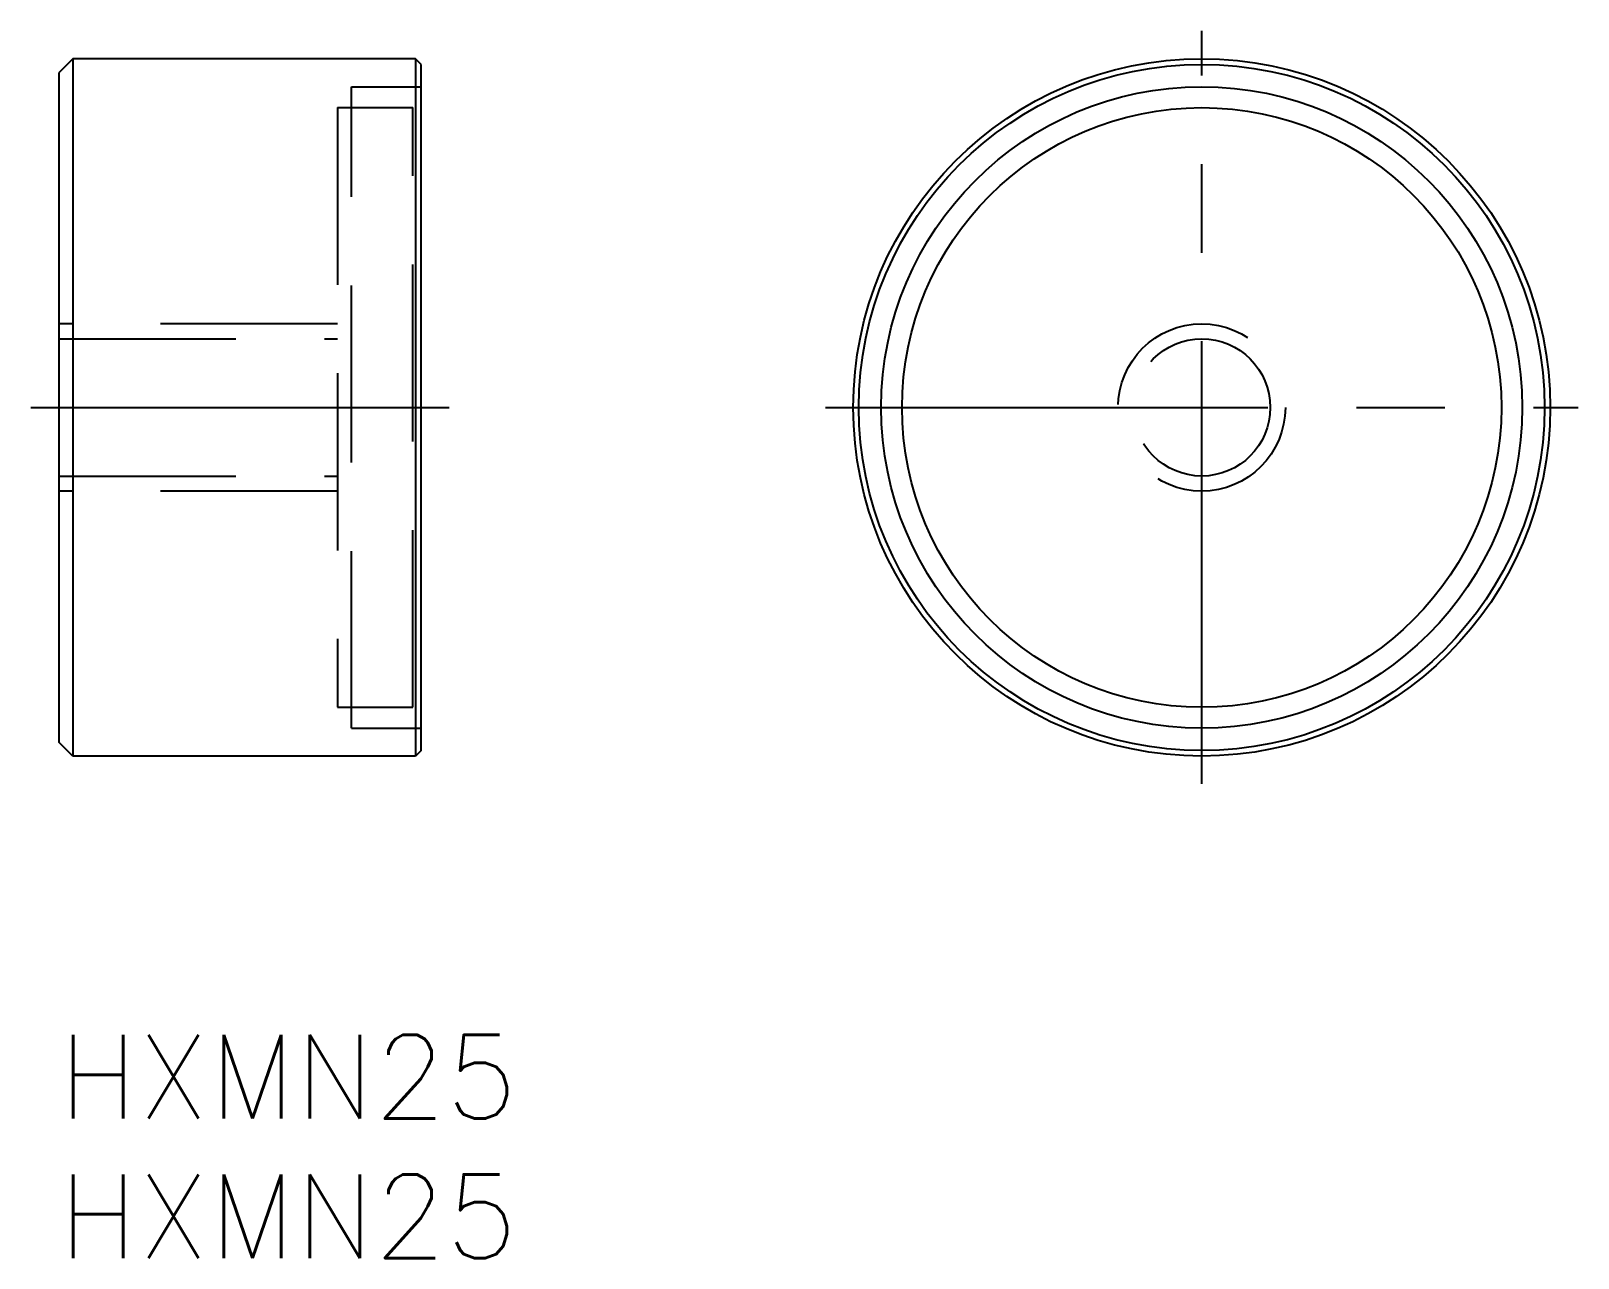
# Model space of a CAD drawing. Extents: x -1 to 54.5, y -8 to 36.
import ezdxf

# ---------------------------------------------------------------- set-up
doc = ezdxf.new("R2010")
doc.units = 0
doc.header["$LTSCALE"] = 0.5
doc.linetypes.add('CENTER', pattern=[50.8, 31.75, -6.35, 6.35, -6.35])
doc.linetypes.add('DASHED', pattern=[19.05, 12.7, -6.35])
for name, color, linetype in [('MSM_CENTER', 1, 'CENTER'), ('MSM_CONTINUOUS', 7, 'CONTINUOUS'), ('MSM_DASHED', 4, 'DASHED'), ('MSM_PART_NUMBER', 7, 'CONTINUOUS')]:
    doc.layers.add(name, color=color, linetype=linetype)
doc.styles.get("Standard").update_dxf_attribs({"font": 'txt.shx', "height": 1, "bigfont": 'bigfont.shx'})

# ---------------------------------------------------------------- blocks, each defined once
blk = doc.blocks.new('*U17')
at = {"layer": 'MSM_PART_NUMBER'}
blk.add_text('HXMN25', height=3, dxfattribs=at).set_placement((0, -3))
blk = doc.blocks.new('*U18')
at = {"layer": 'MSM_PART_NUMBER'}
blk.add_text('HXMN25', height=3, dxfattribs=at).set_placement((0, -8))

msp = doc.modelspace()

# ---------------------------------------------------------------- linework, layer by layer
at = {"layer": 'MSM_CENTER'}
for p, q in [((41, 9), (41, 36)), ((-1, 22.5), (14, 22.5)), ((27.5, 22.5), (54.5, 22.5))]:
    msp.add_line(p, q, dxfattribs=at)
at = {"layer": 'MSM_CONTINUOUS'}
for p, q in [((0.5, 35), (0, 34.5)), ((12.8, 35), (0.5, 35)), ((0.5, 35), (0.5, 10)), ((13, 34.8), (12.8, 35)), ((12.8, 35), (12.8, 10)), ((0, 34.5), (0, 10.5)), ((13, 10.2), (13, 34.8)), ((0.5, 10), (0, 10.5)), ((12.8, 10), (0.5, 10)), ((13, 10.2), (12.8, 10))]:
    msp.add_line(p, q, dxfattribs=at)
for radius in [12.5, 12.3, 11.5, 10.75]:
    msp.add_circle((41, 22.5), radius, dxfattribs=at)
at = {"layer": 'MSM_DASHED'}
for p, q in [((10.5, 11), (10.5, 34)), ((10.5, 34), (13, 34)), ((10, 33.25), (10, 11.75)), ((10, 33.25), (12.7, 33.25)), ((12.7, 11.75), (12.7, 33.25)), ((10, 25.5), (0, 25.5)), ((0, 24.959), (10, 24.959)), ((0, 20.041), (10, 20.041)), ((10, 19.5), (0, 19.5)), ((10, 11.75), (12.7, 11.75)), ((10.5, 11), (13, 11))]:
    msp.add_line(p, q, dxfattribs=at)
for radius in [3, 2.459]:
    msp.add_circle((41, 22.5), radius, dxfattribs=at)

# ---------------------------------------------------------------- block references
at = {"layer": 'MSM_CONTINUOUS'}
for name in ['*U17', '*U18']:
    msp.add_blockref(name, (0, 0), dxfattribs=at)

doc.saveas('drawing.dxf')
